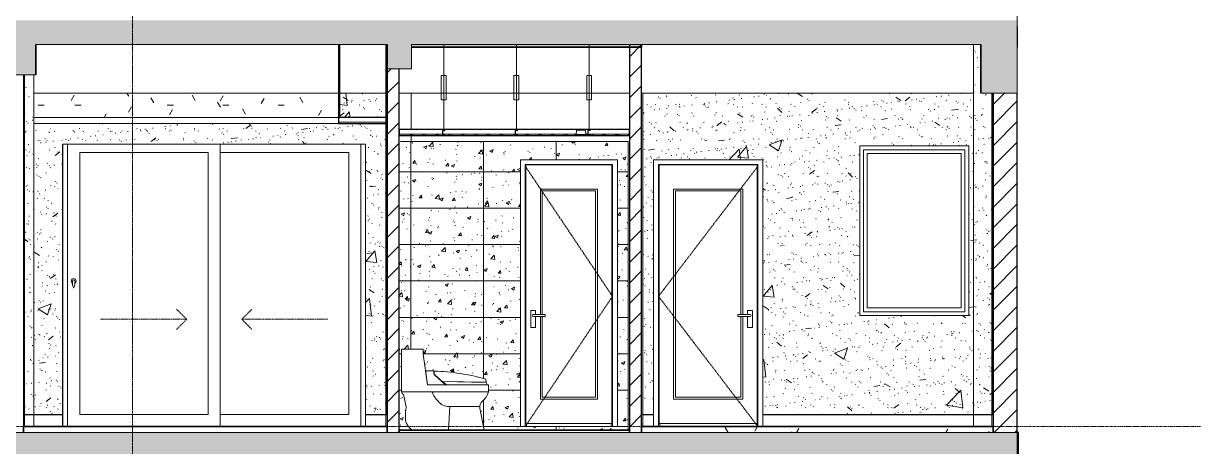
# Model space of a CAD drawing. Header units: millimetres. Extents: x -92143 to -2058, y -8802 to 35300.
# Drawn here: x -25437 to -15782, y 22434 to 25925 of the extents above; entities that cross this region are included whole.
import ezdxf

# ---------------------------------------------------------------- set-up
doc = ezdxf.new("R2010")
doc.units = ezdxf.units.MM
for name, pattern in [('Centre', [31.75, 6.35, -4.7625, 15.875, -4.7625]), ('Dash', [6.35, 3.175, -3.175]), ('Grid Line', [22.225, 12.7, -3.175, 3.175, -3.175])]:
    doc.linetypes.add(name, pattern=pattern)
for name, color, linetype, lineweight in [('0-1', 7, 'Continuous', 5), ('A-CLNG', 13, 'Continuous', 9), ('A-CLNG-1', 250, 'Continuous', 25), ('A-CLNG-2', 7, 'Continuous', 9), ('A-CLNG-PATT-1', 9, 'Continuous', 9), ('A-CLNG-PATT-3', 254, 'Continuous', 18), ('A-DETL-GENF', 92, 'Continuous', 9), ('A-DETL-GENF-1', 7, 'Continuous', 9), ('A-DETL-GENF-HDLN-1', 7, 'Dash', 9), ('A-DETL-THIN', 151, 'Continuous', 9), ('A-DOOR', 31, 'Continuous', 9), ('A-DOOR-1', 7, 'Continuous', 9), ('A-DOOR-FRAM', 31, 'Continuous', 9), ('A-DOOR-GLAZ', 31, 'Continuous', 9), ('A-DOOR-HDLN', 31, 'Dash', 18), ('A-FLOR-1', 10, 'Continuous', 35), ('A-FLOR-2', 7, 'Continuous', 9), ('A-FLOR-HRAL', 11, 'Continuous', 9), ('A-FLOR-HRAL-1', 253, 'Continuous', 18), ('A-FLOR-HRAL-2', 9, 'Continuous', 9), ('A-FLOR-LEVL-2', 51, 'Centre', 9), ('A-FLOR-PATT-1', 7, 'Continuous', 9), ('A-FLOR-PATT-2', 67, 'Continuous', 9), ('A-GLAZ', 151, 'Continuous', 9), ('A-GLAZ-1', 7, 'Continuous', 9), ('A-WALL-1', 7, 'Continuous', 9), ('A-WALL-2', 250, 'Continuous', 25), ('A-WALL-3', 113, 'Continuous', 25), ('A-WALL-PATT-1', 7, 'Continuous', 9), ('A-WALL-PATT-2', 9, 'Continuous', 9), ('A-WALL-PATT-4', 111, 'Continuous', 9), ('E-LITE-EQPM', 33, 'Continuous', 9), ('E-LITE-EQPM-1', 7, 'Continuous', 9), ('I-WALL-1', 250, 'Continuous', 25), ('I-WALL-2', 7, 'Continuous', 9), ('P-SANR-FIXT', 6, 'Continuous', 9), ('P-SANR-FIXT-1', 7, 'Continuous', 9), ('S-BEAM-2', 7, 'Continuous', 9), ('S-BEAM-3', 10, 'Continuous', 35), ('S-COLS-1', 7, 'Continuous', 9), ('S-GRID-1', 1, 'Grid Line', 9)]:
    doc.layers.add(name, color=color, linetype=linetype, lineweight=lineweight)
pattern_1 = [(45, (-51987.05, 14125), (-84.8528, 84.8528), [])]
pattern_2 = [(0, (-51987.05, 14125), (609.6, 152.4), [50.292, -406.908, 50.292, -406.908, -2438.4]), (0, (-51987.05, 14125), (609.6, 152.4), [-914.4, 50.292, -864.108, 50.292, -406.908, -1066.8]), (0, (-51987.05, 14125), (609.6, 152.4), [-2286, 50.292, -254.508, 50.292, -711.708]), (120, (-51758.45, 14201.2), (-436.7823, 451.7291), [50.292, -406.908, 50.292, -2845.308]), (120, (-51758.45, 14201.2), (-436.7823, 451.7291), [-507.492, -406.908, 50.292, -864.108, -1524]), (120, (-51758.45, 14201.2), (-436.7823, 451.7291), [-1828.8, 50.292, -406.908, 50.292, -1016.508]), (120, (-51758.45, 14201.2), (-436.7823, 451.7291), [-2336.292, -254.508, 50.292, -711.708]), (240, (-51682.25, 14506), (-172.8177, -604.1291), [50.292, -406.908, 50.292, -406.908, -2438.4]), (240, (-51682.25, 14506), (-172.8177, -604.1291), [-914.4, 50.292, -864.108, 50.292, -406.908, -1066.8]), (240, (-51682.25, 14506), (-172.8177, -604.1291), [-2286, 50.292, -254.508, 50.292, -711.708])]
pattern_3 = [(45, (-51987.05, 14125), (-79.5495, 79.5495), [])]
pattern_4 = [(37.5, (-51987.05, 14125), (-4.79953, 146.8239), [5.029, -110.795, 5.029, -124.511, -123.825]), (37.5, (-51987.05, 14125), (-4.79953, 146.8239), [-245.364, 5.029, -118.796]), (7.5, (-51987.05, 14125), (134.8574, 215.0472), [5.029, -57.455, 5.029, -99.365, -40.005]), (7.5, (-51987.05, 14125), (134.8574, 215.0472), [-166.878, 5.029, -34.976]), (327.5, (-52080.78, 14125), (237.29776, 0.4316), [5.029, -33.071, 5.029, -132.131, -179.07]), (327.5, (-52080.78, 14125), (237.29776, 0.4316), [-175.26, 5.029, -174.041]), (317.5, (-52080.78, 14125), (229.0671, 66.8792), [5.029, -14.021, 5.029, -84.887, -102.87]), (317.5, (-52080.78, 14125), (229.0671, 66.8792), [-108.966, 5.029, -97.841])]
pattern_5 = [(50, (-51987.05, 14125), (1093.104, -95.634), [114.3, -1257.3]), (355, (-51987, 14125), (-211.457, 1146.34), [91.44, -1005.84]), (100.451, (-51896, 14117), (881.656, 1050.7), [97.14, -1068.54]), (46.184, (-51987, 14429.8), (1626.475, -252.257), [171.45, -1885.95]), (96.636, (-51851.5, 14408.8), (1424.416, 1484.565), [145.71, -1602.81]), (351.184, (-51987, 14429.8), (1424.43, 1484.55), [137.16, -1508.76]), (21, (-51834.65, 14353.6), (909.686, -613.59), [114.3, -1257.3]), (326, (-51834.7, 14353.6), (370.812, 1105.13), [91.44, -1005.84]), (71.451, (-51758.8, 14302.5), (1280.503, 491.528), [97.14, -1068.54]), (37.5, (-51987.05, 14125), (18.5313, 507.3303), [50.292, -943.356, 50.292, -970.788, -1009.65]), (37.5, (-51987.05, 14125), (18.5313, 507.3303), [-2014.728, 50.292, -959.358]), (7.5, (-51987.05, 14125), (400.918, 601.084), [50.292, -531.876, 50.292, -920.496, -384.81]), (7.5, (-51987.05, 14125), (400.918, 601.084), [-1552.956, 50.292, -334.518]), (327.5, (-52326.9, 14125), (813.545, -34.3737), [50.292, -330.708, 50.292, -1138.428, -1577.34]), (327.5, (-52326.9, 14125), (813.545, -34.3737), [-1569.72, 50.292, -1527.048]), (317.5, (-52479.3, 14125), (888.775, 152.56), [50.292, -445.008, 50.292, -739.14, -1120.14]), (317.5, (-52479.3, 14125), (888.775, 152.56), [-1284.732, 50.292, -1069.848])]

# ---------------------------------------------------------------- blocks, each defined once
blk = doc.blocks.new('NCV_TKTC_KET CAU_rvt-1-TKCS_MẶT CẮT E')
at = {"layer": 'A-FLOR-PATT-1'}
h = blk.add_hatch(color=256, dxfattribs=at)
h.paths.add_polyline_path([(-48635.6, 25730), (-48635.6, 25750), (-50536.9, 25750), (-50536.9, 25730), (-48844.9, 25730)])
h.paths.add_polyline_path([(-75336.9, 25730), (-73236.9, 25730), (-73236.9, 25750), (-75336.9, 25750)])
h.paths.add_polyline_path([(-20336.9, 25730), (-20336.9, 25750), (-22235.3, 25750), (-22235.3, 25730), (-20484.2, 25730)])
h.paths.add_polyline_path([(-22435.3, 25730), (-22435.3, 25750), (-22438.4, 25750), (-22438.4, 25730)])
h.paths.add_polyline_path([(-48435.6, 25730), (-48433.3, 25730), (-48433.3, 25750), (-48435.6, 25750)])
h.paths.add_polyline_path([(-28536.9, 25730), (-28536.9, 25750), (-30435.3, 25750), (-30435.3, 25730), (-28807.5, 25730)])
h.paths.add_polyline_path([(-66936.9, 25730), (-65032.3, 25730), (-65032.3, 25750), (-66936.9, 25750)])
h.paths.add_polyline_path([(-30635.3, 25730), (-30635.3, 25750), (-30638.4, 25750), (-30638.4, 25730)])
h.paths.add_polyline_path([(-58736.9, 25730), (-56833.3, 25730), (-56833.3, 25750), (-58736.9, 25750)])
h.paths.add_polyline_path([(-40434.4, 25730), (-40434.4, 25750), (-42336.9, 25750), (-42336.9, 25730), (-40521.7, 25730)])
at = {"layer": 'A-FLOR-1'}
for p, q in [((-22438.4, 25750), (-22438.4, 25730)), ((-22438.4, 25730), (-22435.3, 25730)), ((-22235.3, 25730), (-20336.9, 25730)), ((-20336.9, 25730), (-20336.9, 25750))]:
    blk.add_line(p, q, dxfattribs=at)
at = {"layer": 'A-FLOR-2'}
blk.add_line((-17235.3, 25900), (-17235.3, 25730), dxfattribs=at)
at = {"layer": 'S-BEAM-2'}
for p, q in [((-22836.9, 25350), (-25351.9, 25350)), ((-22446.9, 25350), (-22826.9, 25350)), ((-20436.9, 25350), (-22336.9, 25350)), ((-19136.9, 25350), (-20336.9, 25350)), ((-17596.9, 25350), (-19136.9, 25350))]:
    blk.add_line(p, q, dxfattribs=at)
at = {"layer": 'S-BEAM-3'}
for p, q in [((-25335.3, 25500), (-25335.3, 25750)), ((-22436.9, 25750), (-22436.9, 25550)), ((-17536.9, 25750), (-17536.9, 25350))]:
    blk.add_line(p, q, dxfattribs=at)
blk = doc.blocks.new('DOOR_CW_01 CANH MO-PANEL KINH - DIW_01-900x2200-CỬA GỖ VÂN LAMINATE-V3-TKCS_MẶT CẮT E')
at = {"layer": 'A-DETL-GENF-HDLN-1'}
for p, q in [((-20196.9, 6673.5), (-19376.9, 7747)), ((-19376.9, 5600), (-20196.9, 6673.5))]:
    blk.add_line(p, q, dxfattribs=at)
at = {"layer": 'A-DOOR-1'}
for p, q in [((-20196.9, 7760), (-20196.9, 5600)), ((-20196.9, 7760), (-19376.9, 7760)), ((-20191.9, 7758), (-20191.9, 5626)), ((-19381.9, 7758), (-20191.9, 7758)), ((-19381.9, 5626), (-19381.9, 7758)), ((-19376.9, 5600), (-19376.9, 7760)), ((-20071.9, 7558), (-19501.9, 7558)), ((-20071.9, 5826), (-20071.9, 7558)), ((-19516.9, 7543), (-20056.9, 7543)), ((-20056.9, 7543), (-20056.9, 5841)), ((-19516.9, 6524.5), (-19516.9, 7543)), ((-19501.9, 7558), (-19501.9, 6524.5)), ((-19542.7, 6524.5), (-19516.9, 6524.5)), ((-19542.7, 6507.5), (-19542.7, 6524.5)), ((-19516.9, 6507.5), (-19542.7, 6507.5)), ((-19441.9, 6524.5), (-19516.9, 6524.5)), ((-19516.9, 5841), (-19516.9, 6507.5)), ((-19441.9, 6507.5), (-19516.9, 6507.5)), ((-19501.9, 6507.5), (-19501.9, 5826)), ((-19461.7, 6556), (-19461.7, 6524.5)), ((-19422.2, 6556), (-19461.7, 6556)), ((-19461.7, 6507.5), (-19461.7, 6416)), ((-19422.2, 6416), (-19422.2, 6556)), ((-19461.7, 6416), (-19422.2, 6416)), ((-19501.9, 5826), (-20071.9, 5826)), ((-20056.9, 5841), (-19516.9, 5841)), ((-20236.9, 5695), (-20236.9, 5700)), ((-19336.9, 5700), (-19336.9, 5695)), ((-20191.9, 5626), (-19381.9, 5626)), ((-20186.9, 5600), (-20186.9, 5626)), ((-19386.9, 5600), (-19386.9, 5626))]:
    blk.add_line(p, q, dxfattribs=at)
for start, end in [(0, 90), (270, 360)]:
    blk.add_arc((-19441.9, 6516), 8.5, start, end, dxfattribs=at)
blk = doc.blocks.new('DOOR_CW_01 CANH MO-PANEL KINH - DIG_02-800x2200-CỬA NHÔM KÍNH-400864-TKCS_MẶT CẮT E')
at = {"layer": 'A-DETL-GENF-HDLN-1'}
for p, q in [((-28776.5, 6673.5), (-29496.5, 7747)), ((-29496.5, 5600), (-28776.5, 6673.5))]:
    blk.add_line(p, q, dxfattribs=at)
at = {"layer": 'A-DOOR-1'}
for p, q in [((-29496.5, 7760), (-29496.5, 5600)), ((-29496.5, 7760), (-28776.5, 7760)), ((-28781.5, 7758), (-29491.5, 7758)), ((-29491.5, 7758), (-29491.5, 5626)), ((-28781.5, 5626), (-28781.5, 7758)), ((-28776.5, 5600), (-28776.5, 7760)), ((-29371.5, 6524.5), (-29371.5, 7558)), ((-29371.5, 7558), (-28901.5, 7558)), ((-29356.5, 7543), (-29356.5, 6524.5)), ((-28916.5, 7543), (-29356.5, 7543)), ((-28916.5, 5841), (-28916.5, 7543)), ((-28901.5, 7558), (-28901.5, 5826)), ((-29411.8, 6556), (-29451.3, 6556)), ((-29451.3, 6556), (-29451.3, 6416)), ((-29356.5, 6524.5), (-29431.5, 6524.5)), ((-29356.5, 6507.5), (-29431.5, 6507.5)), ((-29411.8, 6524.5), (-29411.8, 6556)), ((-29411.8, 6416), (-29411.8, 6507.5)), ((-29371.5, 5826), (-29371.5, 6507.5)), ((-29356.5, 6524.5), (-29330.7, 6524.5)), ((-29356.5, 6507.5), (-29356.5, 5841)), ((-29330.7, 6507.5), (-29356.5, 6507.5)), ((-29330.7, 6524.5), (-29330.7, 6507.5)), ((-29451.3, 6416), (-29411.8, 6416)), ((-28901.5, 5826), (-29371.5, 5826)), ((-29356.5, 5841), (-28916.5, 5841)), ((-29491.5, 5626), (-28781.5, 5626)), ((-29486.5, 5626), (-29486.5, 5600)), ((-28786.5, 5626), (-28786.5, 5600))]:
    blk.add_line(p, q, dxfattribs=at)
for start, end in [(90, 180), (180, 270)]:
    blk.add_arc((-29431.5, 6516), 8.5, start, end, dxfattribs=at)
blk = doc.blocks.new('M_Fixed - 900 x 1400-901190-TKCS_MẶT CẮT E')
at = {"layer": 'A-GLAZ-1'}
for p, q in [((-26704.9, 7883), (-25868.9, 7883)), ((-26704.9, 6547), (-26704.9, 7883)), ((-26673.9, 7852), (-25899.9, 7852)), ((-26673.9, 6578), (-26673.9, 7852)), ((-25899.9, 7852), (-25899.9, 6578)), ((-25868.9, 7883), (-25868.9, 6547)), ((-25899.9, 6578), (-26673.9, 6578)), ((-25868.9, 6547), (-26704.9, 6547))]:
    blk.add_line(p, q, dxfattribs=at)
blk = doc.blocks.new('TOILET - TOILET-400871-TKCS_MẶT CẮT E')
at = {"layer": 'P-SANR-FIXT-1'}
for p, q in [((-30517.2, 6238.8), (-30338.3, 6238.8)), ((-30517.2, 5884.5), (-30517.2, 6238.8)), ((-30338.3, 6238.8), (-30338.3, 6196.1)), ((-30338.3, 6196.1), (-30301.7, 5942.7)), ((-30317.1, 6048.9), (-30313.7, 6058.1)), ((-30301.7, 5942.7), (-30317.1, 6048.9)), ((-30311.6, 6059.4), (-30250.9, 6057.8)), ((-30248.1, 6040.7), (-30248.1, 6057.1)), ((-30181.1, 5971.6), (-30244.4, 6027.8)), ((-30243, 6022.1), (-30153.7, 5942.7)), ((-29822.8, 5991.3), (-29819.2, 5965.3)), ((-30153.7, 5942.7), (-30301.7, 5942.7)), ((-30301.7, 5942.7), (-29800.4, 5942.7)), ((-29819.2, 5965.3), (-30181.1, 5971.6)), ((-30179, 5970), (-29819.9, 5963.7)), ((-30147, 5942.7), (-30179, 5970)), ((-29813.5, 5942.7), (-30147, 5942.7)), ((-29813.5, 5950.7), (-29813.5, 5942.7)), ((-29800.4, 5942.7), (-29800.4, 5884.5)), ((-30514.1, 5884.5), (-30517.2, 5884.5)), ((-29800.4, 5884.5), (-30517.2, 5884.5)), ((-30477.9, 5760.8), (-30499.7, 5863.3)), ((-30130, 5570), (-30119.8, 5764.9)), ((-30125, 5764.9), (-29871.4, 5764.9)), ((-29869.9, 5751.5), (-29836, 5570))]:
    blk.add_line(p, q, dxfattribs=at)
for centre, radius, start, end in [((-30311.7, 6057.2), 2.2, 88.51614, 155.48386), ((-29006, 6068.4), 1244.9, 180.48583, 181.44358), ((-30226.7, 6039.8), 24, 186.65493, 227.34507), ((-30310.2, 4249.5), 1808.7, 74.36622, 88.03046), ((-30223.8, 6040.7), 24.3, 180, 212), ((-29845.4, 5943), 32.8, 13.44859, 39.07027), ((-30495.4, 5881.7), 18.9, 171.55862, 257), ((-30070.1, 5954.4), 206.2, 199.83167, 225.13615), ((-30125, 5881.3), 116.3, 218.87858, 270), ((-29814.7, 5764.2), 56.7, 129.05865, 192.94135), ((-29944.9, 5924.8), 150, 309.05865, 344.41613), ((-29921.6, 5674.2), 563, 171.15965, 180.57228), ((-30367.9, 5669.8), 116.7, 180.57228, 239.3773)]:
    blk.add_arc(centre, radius, start, end, dxfattribs=at)
blk = doc.blocks.new('LIC_10-ĐÈN LED DOWNLIGHT ÂM TRẦN_ P_6W_ ÁNH SÁNG 4000K - LIC_10-ĐÈN LED DOWNLIGHT ÂM TRẦN_ P_6W_ ÁNH SÁNG 4000K-V4-TKCS_MẶT CẮT E')
at = {"layer": 'E-LITE-EQPM-1'}
for p, q in [((-20874.4, 8045), (-20877, 8009)), ((-20804.4, 8045), (-20869.4, 8045)), ((-20796.9, 8009), (-20799.4, 8045)), ((-20896.9, 8000), (-20896.9, 7998)), ((-20896.9, 7998), (-20891, 7998)), ((-20776.9, 7998), (-20896.9, 7998)), ((-20893.4, 8000), (-20895.8, 8000)), ((-20876.1, 8000), (-20893.3, 8000)), ((-20782.9, 8000), (-20891, 8000)), ((-20887.9, 8009), (-20887.9, 8000)), ((-20882, 8000), (-20885.5, 8000)), ((-20791, 8009), (-20882.9, 8009)), ((-20881.9, 8002), (-20881.9, 8000)), ((-20878.6, 8000), (-20881.1, 8000)), ((-20800.3, 8000), (-20873.6, 8000)), ((-20853.3, 8000), (-20860.6, 8000)), ((-20813.3, 8000), (-20820.5, 8000)), ((-20780.5, 8000), (-20797.7, 8000)), ((-20792.7, 8000), (-20795.3, 8000)), ((-20791.9, 8000), (-20791.9, 8002)), ((-20788.4, 8000), (-20791.6, 8000)), ((-20785.9, 8000), (-20785.9, 8009)), ((-20782.9, 7998), (-20776.9, 7998)), ((-20778.1, 8000), (-20780.5, 8000)), ((-20776.9, 7998), (-20776.9, 8000))]:
    blk.add_line(p, q, dxfattribs=at)
blk = doc.blocks.new('Railing - Railing-942725-TKCS_MẶT CẮT E')
at = {"layer": 'A-FLOR-HRAL-1'}
for p, q in [((-25426.9, 22695), (-25436.9, 22695)), ((-25436.9, 22695), (-25436.9, 22600)), ((-25426.9, 22600), (-25426.9, 22695)), ((-25436.9, 22600), (-25426.9, 22600))]:
    blk.add_line(p, q, dxfattribs=at)
at = {"layer": 'A-FLOR-HRAL-2'}
for p, q in [((-25426.9, 22695), (-25351.9, 22695)), ((-25351.9, 22695), (-25113.5, 22695)), ((-25351.9, 22695), (-25351.9, 22600)), ((-25113.5, 22695), (-25113.5, 22600))]:
    blk.add_line(p, q, dxfattribs=at)
blk = doc.blocks.new('Railing - Railing-915901-TKCS_MẶT CẮT E')
at = {"layer": 'A-FLOR-HRAL-1'}
for p, q in [((-22436.9, 5695), (-22446.9, 5695)), ((-22446.9, 5695), (-22446.9, 5600)), ((-22436.9, 5600), (-22436.9, 5695)), ((-22446.9, 5600), (-22436.9, 5600))]:
    blk.add_line(p, q, dxfattribs=at)
blk = doc.blocks.new('Railing - Railing-915903-TKCS_MẶT CẮT E')
at = {"layer": 'A-FLOR-HRAL-2'}
for p, q in [((-22613.5, 5600), (-22613.5, 5695)), ((-22613.5, 5695), (-22446.9, 5695))]:
    blk.add_line(p, q, dxfattribs=at)
blk = doc.blocks.new('Railing - Railing-915905-TKCS_MẶT CẮT E')
at = {"layer": 'A-FLOR-HRAL-1'}
for p, q in [((-20326.9, 5695), (-20336.9, 5695)), ((-20336.9, 5695), (-20336.9, 5600)), ((-20326.9, 5600), (-20326.9, 5695)), ((-20336.9, 5600), (-20326.9, 5600))]:
    blk.add_line(p, q, dxfattribs=at)
at = {"layer": 'A-FLOR-HRAL-2'}
for p, q in [((-20326.9, 5695), (-20236.9, 5695)), ((-20236.9, 5695), (-20236.9, 5600))]:
    blk.add_line(p, q, dxfattribs=at)
blk = doc.blocks.new('Railing - Railing-942724-TKCS_MẶT CẮT E')
at = {"layer": 'A-FLOR-HRAL-1'}
for p, q in [((-17436.9, 22695), (-17446.9, 22695)), ((-17446.9, 22695), (-17446.9, 22600)), ((-17436.9, 22600), (-17436.9, 22695)), ((-17446.9, 22600), (-17436.9, 22600))]:
    blk.add_line(p, q, dxfattribs=at)
at = {"layer": 'A-FLOR-HRAL-2'}
for p, q in [((-19336.9, 22695), (-17596.9, 22695)), ((-19336.9, 22600), (-19336.9, 22695)), ((-17596.9, 22695), (-17446.9, 22695)), ((-17596.9, 22695), (-17596.9, 22600))]:
    blk.add_line(p, q, dxfattribs=at)
blk = doc.blocks.new('CL_01-VÁCH DỰNG THẠCH CAO CĂN HỘ LOẠI 1-5D12 - CL_01-VÁCH DỰNG THẠCH CAO CĂN HỘ LOẠI 1A-5-V65-TKCS_MẶT CẮT E')
at = {"layer": 'A-CLNG-PATT-3'}
h = blk.add_hatch(dxfattribs=at)
h.set_pattern_fill('FP_2', color=256, style=0, pattern_type=2)
h.set_pattern_definition(pattern_2)
h.paths.add_polyline_path([(-22836.9, 25150), (-22836.9, 25350), (-25351.9, 25350), (-25351.9, 25150), (-22950.4, 25150)])
at = {"layer": 'A-CLNG-1'}
for p, q in [((-22836.9, 25750), (-22836.9, 25150)), ((-22826.9, 25150), (-22826.9, 25750)), ((-22836.9, 25150), (-22826.9, 25150))]:
    blk.add_line(p, q, dxfattribs=at)
at = {"layer": 'A-CLNG-2'}
blk.add_line((-22836.9, 25150), (-25351.9, 25150), dxfattribs=at)
blk = doc.blocks.new('NCV_TKTC_TANG 6 - 8_rvt-1-TKCS_MẶT CẮT E')
at = {"layer": 'A-CLNG-PATT-1'}
h = blk.add_hatch(dxfattribs=at)
h.set_pattern_fill('FP_4', color=256, style=0, pattern_type=2)
h.set_pattern_definition([(45, (-51987.05, 14125), (-53.03301, 53.03301), []), (135, (-51987.05, 14125), (-53.03301, -53.03301), [])])
h.paths.add_polyline_path([(-20484.2, 25000), (-20436.9, 25000), (-20436.9, 25010), (-20759.4, 25009), (-20759.4, 25005), (-20779.4, 25005), (-20779.4, 25010), (-20790.5, 25009), (-20790.5, 25000), (-20759.4, 25000)])
h.paths.add_polyline_path([(-22014.4, 25000), (-20883.4, 25000), (-20882.9, 25009), (-21359.4, 25007.5), (-21359.4, 25005), (-21379.4, 25005), (-21379.4, 25010), (-21959.4, 25010), (-21959.4, 25005), (-21979.4, 25005), (-21979.4, 25010), (-22336.9, 25010), (-22336.9, 25000)])
h.paths.add_polyline_path([(-21961.9, 25007.5), (-21961.9, 25010), (-21976.9, 25010), (-21976.9, 25007.5)])
h.paths.add_polyline_path([(-21361.9, 25007.5), (-21361.9, 25010), (-21376.9, 25010), (-21376.9, 25007.5)])
h.paths.add_polyline_path([(-20761.9, 25007.5), (-20761.9, 25010), (-20776.9, 25009), (-20776.9, 25007.5)])
at = {"layer": 'A-FLOR-PATT-2'}
h = blk.add_hatch(dxfattribs=at)
h.set_pattern_fill('FP_2', color=256, style=0, pattern_type=2)
h.set_pattern_definition(pattern_2)
h.paths.add_polyline_path([(-19251.2, 22550), (-17436.9, 22550), (-17436.9, 22600), (-20336.9, 22600), (-20336.9, 22550), (-19867.7, 22550)])
at = {"layer": 'A-WALL-PATT-1'}
h = blk.add_hatch(dxfattribs=at)
h.set_pattern_fill('FP_5', color=256, style=0, pattern_type=2)
h.set_pattern_definition(pattern_3)
h.paths.add_polyline_path([(-22446.9, 22700), (-22436.9, 22700), (-22436.9, 25750), (-22446.9, 25750), (-22446.9, 23022.2)])
h = blk.add_hatch(dxfattribs=at)
h.set_pattern_fill('FP_5', color=256, style=0, pattern_type=2)
h.set_pattern_definition(pattern_3)
h.paths.add_polyline_path([(-25436.9, 22700), (-25426.9, 22700), (-25426.9, 25500), (-25436.9, 25500), (-25436.9, 23022.2)])
h = blk.add_hatch(dxfattribs=at)
h.set_pattern_fill('FP_5', color=256, style=0, pattern_type=2)
h.set_pattern_definition(pattern_3)
h.paths.add_polyline_path([(-17446.9, 22700), (-17436.9, 22700), (-17436.9, 25350), (-17446.9, 25350), (-17446.9, 23022.2)])
at = {"layer": 'A-WALL-PATT-2'}
h = blk.add_hatch(dxfattribs=at)
h.set_pattern_fill('FP_1', color=256, style=0, pattern_type=2)
h.set_pattern_definition(pattern_1)
h.paths.add_polyline_path([(-20436.9, 22550), (-20336.9, 22550), (-20336.9, 25750), (-20436.9, 25750), (-20436.9, 23022.2)])
h = blk.add_hatch(dxfattribs=at)
h.set_pattern_fill('FP_7', color=256, style=0, pattern_type=2)
h.set_pattern_definition(pattern_5)
h.paths.add_polyline_path([(-17596.9, 22700), (-17446.9, 22700), (-17446.9, 25350), (-17536.9, 25350), (-17536.9, 25750), (-17596.9, 25750), (-17596.9, 23022.2)])
h = blk.add_hatch(dxfattribs=at)
h.set_pattern_fill('FP_6', color=256, style=0, pattern_type=2)
h.set_pattern_definition(pattern_4)
h.paths.add_polyline_path([(-17596.9, 22700), (-17446.9, 22700), (-17446.9, 25350), (-17536.9, 25350), (-17536.9, 25750), (-17596.9, 25750), (-17596.9, 23022.2)])
h = blk.add_hatch(dxfattribs=at)
h.set_pattern_fill('FP_7', color=256, style=0, pattern_type=2)
h.set_pattern_definition(pattern_5)
h.paths.add_polyline_path([(-25361.9, 22700), (-25361.9, 25500), (-25426.9, 25500), (-25426.9, 22700), (-25416.5, 22700)])
h = blk.add_hatch(dxfattribs=at)
h.set_pattern_fill('FP_6', color=256, style=0, pattern_type=2)
h.set_pattern_definition(pattern_4)
h.paths.add_polyline_path([(-25361.9, 22700), (-25361.9, 25500), (-25426.9, 25500), (-25426.9, 22700), (-25416.5, 22700)])
h = blk.add_hatch(dxfattribs=at)
h.set_pattern_fill('FP_6', color=256, style=0, pattern_type=2)
h.set_pattern_definition(pattern_4)
h.paths.add_polyline_path([(-25351.9, 22700), (-25351.9, 25500), (-25361.9, 25500), (-25361.9, 22700)])
h = blk.add_hatch(dxfattribs=at)
h.set_pattern_fill('FP_1', color=256, style=0, pattern_type=2)
h.set_pattern_definition(pattern_1)
h.paths.add_polyline_path([(-22436.9, 22550), (-22336.9, 22550), (-22336.9, 25550), (-22435.3, 25550), (-22436.9, 23022.2)])
h = blk.add_hatch(dxfattribs=at)
h.set_pattern_fill('FP_7', color=256, style=0, pattern_type=2)
h.set_pattern_definition(pattern_5)
h.paths.add_polyline_path([(-25113.5, 22700), (-25113.5, 24930), (-22613.5, 24930), (-22613.5, 22700), (-22446.9, 22700), (-22446.9, 25100), (-25351.9, 25100), (-25351.9, 22700)])
h.paths.add_polyline_path([(-22446.9, 25150), (-22446.9, 25350), (-22826.9, 25350), (-22826.9, 25150), (-22570.4, 25150)])
h = blk.add_hatch(dxfattribs=at)
h.set_pattern_fill('FP_6', color=256, style=0, pattern_type=2)
h.set_pattern_definition(pattern_4)
h.paths.add_polyline_path([(-25113.5, 22700), (-25113.5, 24930), (-22613.5, 24930), (-22613.5, 22700), (-22446.9, 22700), (-22446.9, 25100), (-25351.9, 25100), (-25351.9, 22700)])
h.paths.add_polyline_path([(-22446.9, 25150), (-22446.9, 25350), (-22826.9, 25350), (-22826.9, 25150), (-22570.4, 25150)])
h = blk.add_hatch(dxfattribs=at)
h.set_pattern_fill('FP_7', color=256, style=0, pattern_type=2)
h.set_pattern_definition(pattern_5)
h.paths.add_polyline_path([(-19251.2, 22700), (-17596.9, 22700), (-17596.9, 25350), (-20326.9, 25350), (-20326.9, 22700), (-20236.9, 22700), (-20236.9, 24800), (-19336.9, 24800), (-19336.9, 22700)])
h.paths.add_polyline_path([(-18018.1, 23515), (-18536.9, 23515), (-18536.9, 24915), (-17636.9, 24915), (-17636.9, 23515)])
h = blk.add_hatch(dxfattribs=at)
h.set_pattern_fill('FP_6', color=256, style=0, pattern_type=2)
h.set_pattern_definition(pattern_4)
h.paths.add_polyline_path([(-19251.2, 22700), (-17596.9, 22700), (-17596.9, 25350), (-20326.9, 25350), (-20326.9, 22700), (-20236.9, 22700), (-20236.9, 24800), (-19336.9, 24800), (-19336.9, 22700)])
h.paths.add_polyline_path([(-18018.1, 23515), (-18536.9, 23515), (-18536.9, 24915), (-17636.9, 24915), (-17636.9, 23515)])
h = blk.add_hatch(dxfattribs=at)
h.set_pattern_fill('FP_10', color=256, style=0, pattern_type=2)
h.set_pattern_definition([(50, (-51987.05, 14125), (273.276, -23.909), [28.575, -314.325]), (355, (-51987.05, 14125), (-52.8646, 286.585), [22.86, -251.46]), (100.451, (-51964.28, 14123), (220.4138, 262.6745), [24.285, -267.135]), (46.184, (-51987.05, 14201.2), (406.6187, -63.0646), [42.863, -471.488]), (96.636, (-51953.17, 14195.94), (356.104, 371.1414), [36.428, -400.703]), (351.184, (-51987.05, 14201.2), (356.1075, 371.138), [34.29, -377.19]), (21, (-51948.95, 14182.15), (227.4212, -153.3982), [28.575, -314.325]), (326, (-51948.95, 14182.15), (92.7027, 276.2822), [22.86, -251.46]), (71.451, (-51930, 14169.37), (320.1254, 122.8816), [24.285, -267.135]), (37.5, (-51987.05, 14125), (4.63248, 126.8326), [5.029, -243.383, 5.029, -250.241, -252.413]), (37.5, (-51987.05, 14125), (4.63248, 126.8326), [-503.682, 5.029, -247.383]), (7.5, (-51987.05, 14125), (100.22916, 150.2711), [5.029, -140.513, 5.029, -237.668, -96.203]), (7.5, (-51987.05, 14125), (100.22916, 150.2711), [-388.239, 5.029, -91.173]), (327.5, (-52072.01, 14125), (203.38684, -8.5935), [5.029, -90.221, 5.029, -292.151, -394.335]), (327.5, (-52072.01, 14125), (203.38684, -8.5935), [-392.43, 5.029, -389.306]), (317.5, (-52110.11, 14125), (222.1944, 38.1398), [5.029, -118.796, 5.029, -192.329, -280.035]), (317.5, (-52110.11, 14125), (222.1944, 38.1398), [-321.183, 5.029, -275.006])])
h.paths.add_polyline_path([(-22336.9, 22570), (-22226.9, 22570), (-22238.8, 22577.1), (-22257.8, 22595.4), (-22272.2, 22617.6), (-22281.3, 22642.4), (-22284.5, 22668.6), (-22282.8, 22717.8), (-22277.9, 22760.8), (-22299.7, 22863.3), (-22307.9, 22867.6), (-22313.2, 22875.2), (-22314.1, 22884.5), (-22317.2, 22884.5), (-22317.2, 23238.8), (-22138.3, 23238.8), (-22138.3, 23196.1), (-22117.1, 23048.9), (-22111.6, 23059.4), (-22050.9, 23057.8), (-22049.2, 23031.5), (-22043, 23022.1), (-21953.7, 22942.7), (-21947, 22942.7), (-21979, 22970), (-21619.2, 22962.5), (-21613.5, 22950.7), (-21613.5, 22942.7), (-21600.4, 22942.7), (-21600.4, 22884.5), (-21613.5, 22853), (-21633.3, 22825.4), (-21659.2, 22799.3), (-21665.9, 22788.5), (-21670, 22776.6), (-21671.4, 22764.1), (-21669.9, 22751.5), (-21636, 22570), (-20446.9, 22570), (-20446.9, 24950), (-22336.9, 24950), (-22336.9, 23022.2)])
h.paths.add_polyline_path([(-21336.5, 22600), (-21336.5, 24800), (-20536.5, 24800), (-20536.5, 22600), (-21100.8, 22600)])
h.paths.add_polyline_path([(-21619.2, 22965.3), (-21981.1, 22971.6), (-22045.2, 23030.4), (-22048.1, 23046.9), (-22046.7, 23057), (-21904.7, 23046.5), (-21752.9, 23022.2), (-21622.8, 22991.3), (-21619.9, 22970.8)])
h = blk.add_hatch(dxfattribs=at)
h.set_pattern_fill('FP_47', color=256, style=0, pattern_type=2)
h.set_pattern_definition([(0, (-20441.94, 22600), (0, 300), []), (90, (-20441.94, 22600), (-600, 4e-14), [])])
h.paths.add_polyline_path([(-22336.9, 22570), (-22226.9, 22570), (-22238.8, 22577.1), (-22257.8, 22595.4), (-22272.2, 22617.6), (-22281.3, 22642.4), (-22284.5, 22668.6), (-22282.8, 22717.8), (-22277.9, 22760.8), (-22299.7, 22863.3), (-22307.9, 22867.6), (-22313.2, 22875.2), (-22314.1, 22884.5), (-22317.2, 22884.5), (-22317.2, 23238.8), (-22138.3, 23238.8), (-22138.3, 23196.1), (-22117.1, 23048.9), (-22111.6, 23059.4), (-22050.9, 23057.8), (-22049.2, 23031.5), (-22043, 23022.1), (-21953.7, 22942.7), (-21947, 22942.7), (-21979, 22970), (-21619.2, 22962.5), (-21613.5, 22950.7), (-21613.5, 22942.7), (-21600.4, 22942.7), (-21600.4, 22884.5), (-21613.5, 22853), (-21633.3, 22825.4), (-21659.2, 22799.3), (-21665.9, 22788.5), (-21670, 22776.6), (-21671.4, 22764.1), (-21669.9, 22751.5), (-21636, 22570), (-20446.9, 22570), (-20446.9, 24950), (-22336.9, 24950), (-22336.9, 23022.2)])
h.paths.add_polyline_path([(-21336.5, 22600), (-21336.5, 24800), (-20536.5, 24800), (-20536.5, 22600), (-21100.8, 22600)])
h.paths.add_polyline_path([(-21619.2, 22965.3), (-21981.1, 22971.6), (-22045.2, 23030.4), (-22048.1, 23046.9), (-22046.7, 23057), (-21904.7, 23046.5), (-21752.9, 23022.2), (-21622.8, 22991.3), (-21619.9, 22970.8)])
at = {"layer": 'A-CLNG-1'}
for p, q in [((-22436.9, 25150), (-22836.9, 25150)), ((-22836.9, 25150), (-22836.9, 25100)), ((-22436.9, 25100), (-22436.9, 25150)), ((-22836.9, 25100), (-22436.9, 25100)), ((-20436.9, 25050), (-22336.9, 25050)), ((-22336.9, 25050), (-22336.9, 25000)), ((-20436.9, 25000), (-20436.9, 25050)), ((-22336.9, 25000), (-20891, 25000)), ((-20782.9, 25000), (-20436.9, 25000))]:
    blk.add_line(p, q, dxfattribs=at)
at = {"layer": 'A-CLNG-2'}
for p, q in [((-25351.9, 25150), (-22836.9, 25150)), ((-22436.9, 25110), (-22836.9, 25110)), ((-22836.9, 25100), (-25351.9, 25100)), ((-21979.1, 25010), (-22336.9, 25010)), ((-21960.1, 25010), (-21976.9, 25010)), ((-21379.1, 25010), (-21959.4, 25010)), ((-21360.1, 25010), (-21376.9, 25010)), ((-20871.5, 25010), (-21359.4, 25010)), ((-20779.1, 25010), (-20802.3, 25010)), ((-20760.1, 25010), (-20776.9, 25010)), ((-20436.9, 25010), (-20759.4, 25010))]:
    blk.add_line(p, q, dxfattribs=at)
at = {"layer": 'A-FLOR-1'}
for p, q in [((-22436.9, 22600), (-25436.9, 22600)), ((-25436.9, 22600), (-25436.9, 22550)), ((-22436.9, 22550), (-22436.9, 22600)), ((-17436.9, 22600), (-20336.9, 22600)), ((-20336.9, 22600), (-20336.9, 22550)), ((-17436.9, 22550), (-17436.9, 22600)), ((-20436.9, 22570), (-22336.9, 22570)), ((-22336.9, 22570), (-22336.9, 22550)), ((-20436.9, 22550), (-20436.9, 22570))]:
    blk.add_line(p, q, dxfattribs=at)
at = {"layer": 'A-WALL-1'}
for p, q in [((-20236.9, 22695), (-20236.9, 22700)), ((-19336.9, 22700), (-19336.9, 22695)), ((-17511.9, 22695), (-17511.9, 22700))]:
    blk.add_line(p, q, dxfattribs=at)
at = {"layer": 'A-WALL-2'}
for p, q in [((-22436.9, 25750), (-22436.9, 22550)), ((-20436.9, 25750), (-20436.9, 22550)), ((-20336.9, 22550), (-20336.9, 25750)), ((-22336.9, 22550), (-22336.9, 25550))]:
    blk.add_line(p, q, dxfattribs=at)
at = {"layer": 'I-WALL-1'}
for p, q in [((-22446.9, 25750), (-22446.9, 22700)), ((-22436.9, 22700), (-22436.9, 25750)), ((-25436.9, 25500), (-25436.9, 22700)), ((-25426.9, 22700), (-25426.9, 25500)), ((-17446.9, 25350), (-17446.9, 22700)), ((-17436.9, 22700), (-17436.9, 25350)), ((-25436.9, 22700), (-25426.9, 22700)), ((-22446.9, 22700), (-22436.9, 22700)), ((-17446.9, 22700), (-17436.9, 22700))]:
    blk.add_line(p, q, dxfattribs=at)
at = {"layer": 'I-WALL-2'}
for p, q in [((-17596.9, 25750), (-17596.9, 22700)), ((-25351.9, 25500), (-25351.9, 22700)), ((-20326.9, 25350), (-20326.9, 22700)), ((-25113.5, 22700), (-25113.5, 24930)), ((-25113.5, 24930), (-22613.5, 24930)), ((-22613.5, 24930), (-22613.5, 22700)), ((-20446.9, 24950), (-22326.9, 24950)), ((-20446.9, 22570), (-20446.9, 24950)), ((-18536.9, 23515), (-18536.9, 24915)), ((-18536.9, 24915), (-17636.9, 24915)), ((-17636.9, 24915), (-17636.9, 23515)), ((-21336.5, 22600), (-21336.5, 24800)), ((-21336.5, 24800), (-20536.5, 24800)), ((-20536.5, 24800), (-20536.5, 22600)), ((-20236.9, 22700), (-20236.9, 24800)), ((-20236.9, 24800), (-19336.9, 24800)), ((-19336.9, 24800), (-19336.9, 22700)), ((-17636.9, 23515), (-18536.9, 23515)), ((-25426.9, 22700), (-25361.9, 22700)), ((-25351.9, 22700), (-25361.9, 22700)), ((-25351.9, 22700), (-25113.5, 22700)), ((-22613.5, 22700), (-22446.9, 22700)), ((-20326.9, 22700), (-20236.9, 22700)), ((-19336.9, 22700), (-17596.9, 22700)), ((-17596.9, 22700), (-17446.9, 22700)), ((-20536.5, 22600), (-21336.5, 22600))]:
    blk.add_line(p, q, dxfattribs=at)
at = {"layer": 'S-COLS-1'}
for p, q in [((-22236.9, 25350), (-22236.9, 25050)), ((-22236.9, 25000), (-22236.9, 24950))]:
    blk.add_line(p, q, dxfattribs=at)
at = {"layer": 'A-CLNG'}
blk.add_blockref('CL_01-VÁCH DỰNG THẠCH CAO CĂN HỘ LOẠI 1-5D12 - CL_01-VÁCH DỰNG THẠCH CAO CĂN HỘ LOẠI 1A-5-V65-TKCS_MẶT CẮT E', (0, 0), dxfattribs=at)
at = {"layer": 'A-DOOR'}
for name, p in [('DOOR_CW_01 CANH MO-PANEL KINH - DIG_02-800x2200-CỬA NHÔM KÍNH-400864-TKCS_MẶT CẮT E', (8200, 17000)), ('DOOR_CW_01 CANH MO-PANEL KINH - DIW_01-900x2200-CỬA GỖ VÂN LAMINATE-V3-TKCS_MẶT CẮT E', (0, 17000))]:
    blk.add_blockref(name, p, dxfattribs=at)
at = {"layer": 'A-FLOR-HRAL'}
for name, p in [('Railing - Railing-942725-TKCS_MẶT CẮT E', (0, 0)), ('Railing - Railing-915903-TKCS_MẶT CẮT E', (0, 17000)), ('Railing - Railing-915901-TKCS_MẶT CẮT E', (0, 17000)), ('Railing - Railing-915905-TKCS_MẶT CẮT E', (0, 17000)), ('Railing - Railing-942724-TKCS_MẶT CẮT E', (0, 0))]:
    blk.add_blockref(name, p, dxfattribs=at)
at = {"layer": 'A-GLAZ'}
blk.add_blockref('M_Fixed - 900 x 1400-901190-TKCS_MẶT CẮT E', (8200, 17000), dxfattribs=at)
at = {"layer": 'E-LITE-EQPM'}
blk.add_blockref('LIC_10-ĐÈN LED DOWNLIGHT ÂM TRẦN_ P_6W_ ÁNH SÁNG 4000K - LIC_10-ĐÈN LED DOWNLIGHT ÂM TRẦN_ P_6W_ ÁNH SÁNG 4000K-V4-TKCS_MẶT CẮT E', (0, 17000), dxfattribs=at)
at = {"layer": 'P-SANR-FIXT'}
blk.add_blockref('TOILET - TOILET-400871-TKCS_MẶT CẮT E', (8200, 17000), dxfattribs=at)
blk = doc.blocks.new('DEG_02-DEG_03 - DEG_02-2500x2400mm-CỬA ĐI 02 CÁNH TRƯỢT-V79-TKCS_MẶT CẮT E')
at = {"layer": 'A-DOOR'}
for p, q in [((-38760.3, 5600), (-38760.3, 7930)), ((-39920.3, 5700), (-39920.3, 7860)), ((-39920.3, 7860), (-38860.3, 7860)), ((-38860.3, 7860), (-38860.3, 5700)), ((-38860.3, 5700), (-39920.3, 5700))]:
    blk.add_line(p, q, dxfattribs=at)
at = {"layer": 'A-DOOR', "flags": 128}
blk.add_lwpolyline([(-39968.8, 6808.7), (-39968.8, 6808.7), (-39968.8, 6808.7), (-39968.8, 6808.7), (-39968.8, 6808.7), (-39968.9, 6808.7), (-39968.9, 6808.7), (-39968.9, 6808.7), (-39968.9, 6808.7), (-39968.9, 6808.7), (-39969, 6808.7), (-39969, 6808.7), (-39969, 6808.7), (-39969, 6808.7), (-39969.1, 6808.7), (-39969.1, 6808.7), (-39969.1, 6808.7), (-39969.2, 6808.7), (-39969.2, 6808.7), (-39969.3, 6808.7), (-39969.3, 6808.7), (-39969.4, 6808.7), (-39969.4, 6808.7), (-39969.5, 6808.7), (-39969.5, 6808.7), (-39969.6, 6808.7), (-39969.6, 6808.7), (-39969.7, 6808.7), (-39969.7, 6808.7), (-39969.8, 6808.7), (-39969.8, 6808.7), (-39969.9, 6808.7), (-39969.9, 6808.7), (-39970, 6808.7), (-39970.1, 6808.7), (-39970.1, 6808.7), (-39970.2, 6808.7), (-39970.2, 6808.7), (-39970.3, 6808.7), (-39970.4, 6808.7), (-39970.4, 6808.7), (-39970.5, 6808.7), (-39970.5, 6808.7), (-39970.6, 6808.7), (-39970.7, 6808.7), (-39970.7, 6808.7), (-39970.8, 6808.7), (-39970.8, 6808.7), (-39970.9, 6808.7), (-39970.9, 6808.7), (-39971, 6808.7), (-39971, 6808.7), (-39971.1, 6808.7), (-39971.1, 6808.7), (-39971.2, 6808.7), (-39971.2, 6808.7), (-39971.3, 6808.7), (-39971.3, 6808.7), (-39971.4, 6808.7), (-39971.4, 6808.7), (-39971.5, 6808.7), (-39971.5, 6808.7), (-39971.5, 6808.7), (-39971.6, 6808.7), (-39971.6, 6808.7), (-39971.6, 6808.7), (-39971.7, 6808.7), (-39971.7, 6808.7), (-39971.7, 6808.7), (-39971.7, 6808.7), (-39971.7, 6808.7), (-39971.8, 6808.7), (-39971.8, 6808.7), (-39971.8, 6808.7), (-39971.8, 6808.7), (-39971.8, 6808.7), (-39971.8, 6808.7)], dxfattribs=at)
at = {"layer": 'A-DOOR'}
for centre, radius, start, end in [((-39970.3, 6800), 20, 0, 180), ((-39970.3, 6800), 20, 180, 240), ((-39971.8, 6799.2), 9.45, 90, 180), ((-39816.5, 6799.2), 164.8, 180, 199.13397), ((-39968.8, 6799.2), 9.45, 0, 90), ((-40124.1, 6799.2), 164.8, 340.86603, 0), ((-39970.3, 6800), 20, 300, 0), ((-39969.9, 6746), 2.34, 199.13397, 261.03098), ((-39970.7, 6746), 2.34, 278.96902, 340.86603)]:
    blk.add_arc(centre, radius, start, end, dxfattribs=at)
at = {"layer": 'A-DOOR-FRAM'}
for p, q in [((-40060.3, 7930), (-40060.3, 5600)), ((-40020.3, 5600), (-40020.3, 7930)), ((-37600.3, 5600), (-37600.3, 7930)), ((-37560.3, 5695), (-37560.3, 5700))]:
    blk.add_line(p, q, dxfattribs=at)
at = {"layer": 'A-DOOR-GLAZ'}
for p, q in [((-37700.3, 7860), (-38760.3, 7860)), ((-37700.3, 5700), (-37700.3, 7860)), ((-38760.3, 5700), (-37700.3, 5700))]:
    blk.add_line(p, q, dxfattribs=at)
at = {"layer": 'A-DOOR-HDLN'}
for p, q in [((-39037.6, 6484.2), (-39122.4, 6569.1)), ((-38583.1, 6484.2), (-38498.2, 6569.1)), ((-39747.6, 6484.2), (-39037.6, 6484.2)), ((-39037.6, 6484.2), (-39122.4, 6399.4)), ((-38583.1, 6484.2), (-38498.2, 6399.4)), ((-37873.1, 6484.2), (-38583.1, 6484.2))]:
    blk.add_line(p, q, dxfattribs=at)
blk = doc.blocks.new('Repeating Detail - THANH TREO TRẦN 700-V208-TKCS_MẶT CẮT E')
at = {"layer": 'A-DETL-GENF'}
for points in [[(-66377.4, 28405), (-66357.4, 28405), (-66357.4, 28411), (-66359.9, 28407.5), (-66374.9, 28407.5), (-66374.9, 28442.5), (-66359.9, 28442.5), (-66357.4, 28439), (-66357.4, 28445), (-66377.4, 28445)], [(-65777.4, 28405), (-65757.4, 28405), (-65757.4, 28411), (-65759.9, 28407.5), (-65774.9, 28407.5), (-65774.9, 28442.5), (-65759.9, 28442.5), (-65757.4, 28439), (-65757.4, 28445), (-65777.4, 28445)], [(-65177.4, 28405), (-65157.4, 28405), (-65157.4, 28411), (-65159.9, 28407.5), (-65174.9, 28407.5), (-65174.9, 28442.5), (-65159.9, 28442.5), (-65157.4, 28439), (-65157.4, 28445), (-65177.4, 28445)]]:
    blk.add_hatch(color=256, dxfattribs=at).paths.add_polyline_path(points)
for p, q in [((-66367.4, 28445), (-66367.4, 29145)), ((-65767.4, 28445), (-65767.4, 29145)), ((-65167.4, 28445), (-65167.4, 29145)), ((-66387.4, 28895), (-66347.4, 28895)), ((-66387.4, 28695), (-66387.4, 28895)), ((-66347.4, 28895), (-66347.4, 28695)), ((-65787.4, 28895), (-65747.4, 28895)), ((-65787.4, 28695), (-65787.4, 28895)), ((-65747.4, 28895), (-65747.4, 28695)), ((-65187.4, 28895), (-65147.4, 28895)), ((-65187.4, 28695), (-65187.4, 28895)), ((-65147.4, 28895), (-65147.4, 28695)), ((-66347.4, 28695), (-66387.4, 28695)), ((-65747.4, 28695), (-65787.4, 28695)), ((-65147.4, 28695), (-65187.4, 28695)), ((-66357.4, 28445), (-66377.4, 28445)), ((-66377.4, 28445), (-66377.4, 28405)), ((-66357.4, 28445), (-66377.4, 28445)), ((-66377.4, 28445), (-66377.4, 28405)), ((-66377.4, 28405), (-66357.4, 28405)), ((-66377.4, 28405), (-66357.4, 28405)), ((-66374.9, 28442.5), (-66359.9, 28442.5)), ((-66374.9, 28407.5), (-66374.9, 28442.5)), ((-66374.9, 28407.5), (-66374.9, 28442.5)), ((-66374.9, 28442.5), (-66359.9, 28442.5)), ((-66359.9, 28407.5), (-66374.9, 28407.5)), ((-66359.9, 28407.5), (-66374.9, 28407.5)), ((-66359.9, 28442.5), (-66359.9, 28439)), ((-66359.9, 28442.5), (-66359.9, 28439)), ((-66359.9, 28439), (-66357.4, 28439)), ((-66359.9, 28439), (-66357.4, 28439)), ((-66357.4, 28411), (-66359.9, 28411)), ((-66359.9, 28411), (-66359.9, 28407.5)), ((-66357.4, 28411), (-66359.9, 28411)), ((-66359.9, 28411), (-66359.9, 28407.5)), ((-66357.4, 28439), (-66357.4, 28445)), ((-66357.4, 28439), (-66357.4, 28445)), ((-66357.4, 28405), (-66357.4, 28411)), ((-66357.4, 28405), (-66357.4, 28411)), ((-65757.4, 28445), (-65777.4, 28445)), ((-65777.4, 28445), (-65777.4, 28405)), ((-65757.4, 28445), (-65777.4, 28445)), ((-65777.4, 28445), (-65777.4, 28405)), ((-65777.4, 28405), (-65757.4, 28405)), ((-65777.4, 28405), (-65757.4, 28405)), ((-65774.9, 28442.5), (-65759.9, 28442.5)), ((-65774.9, 28407.5), (-65774.9, 28442.5)), ((-65774.9, 28407.5), (-65774.9, 28442.5)), ((-65774.9, 28442.5), (-65759.9, 28442.5)), ((-65759.9, 28407.5), (-65774.9, 28407.5)), ((-65759.9, 28407.5), (-65774.9, 28407.5)), ((-65759.9, 28442.5), (-65759.9, 28439)), ((-65759.9, 28442.5), (-65759.9, 28439)), ((-65759.9, 28439), (-65757.4, 28439)), ((-65759.9, 28439), (-65757.4, 28439)), ((-65757.4, 28411), (-65759.9, 28411)), ((-65759.9, 28411), (-65759.9, 28407.5)), ((-65757.4, 28411), (-65759.9, 28411)), ((-65759.9, 28411), (-65759.9, 28407.5)), ((-65757.4, 28439), (-65757.4, 28445)), ((-65757.4, 28439), (-65757.4, 28445)), ((-65757.4, 28405), (-65757.4, 28411)), ((-65757.4, 28405), (-65757.4, 28411)), ((-65157.4, 28445), (-65177.4, 28445)), ((-65177.4, 28445), (-65177.4, 28405)), ((-65157.4, 28445), (-65177.4, 28445)), ((-65177.4, 28445), (-65177.4, 28405)), ((-65177.4, 28405), (-65157.4, 28405)), ((-65177.4, 28405), (-65157.4, 28405)), ((-65174.9, 28442.5), (-65159.9, 28442.5)), ((-65174.9, 28407.5), (-65174.9, 28442.5)), ((-65174.9, 28407.5), (-65174.9, 28442.5)), ((-65174.9, 28442.5), (-65159.9, 28442.5)), ((-65159.9, 28407.5), (-65174.9, 28407.5)), ((-65159.9, 28407.5), (-65174.9, 28407.5)), ((-65159.9, 28442.5), (-65159.9, 28439)), ((-65159.9, 28442.5), (-65159.9, 28439)), ((-65159.9, 28439), (-65157.4, 28439)), ((-65159.9, 28439), (-65157.4, 28439)), ((-65157.4, 28411), (-65159.9, 28411)), ((-65159.9, 28411), (-65159.9, 28407.5)), ((-65157.4, 28411), (-65159.9, 28411)), ((-65159.9, 28411), (-65159.9, 28407.5)), ((-65157.4, 28439), (-65157.4, 28445)), ((-65157.4, 28439), (-65157.4, 28445)), ((-65157.4, 28405), (-65157.4, 28411)), ((-65157.4, 28405), (-65157.4, 28411))]:
    blk.add_line(p, q, dxfattribs=at)

msp = doc.modelspace()

# ---------------------------------------------------------------- hatches: boundary and pattern name
at = {"layer": 'A-DETL-GENF-1'}
for points in [[(-77935.7, 25350), (-77935.7, 25750), (-73233.6, 25750), (-73233.6, 25550), (-73033.3, 25550), (-73033.3, 25750), (-70108.5, 25750), (-70108.5, 25500), (-69708.5, 25500), (-69708.5, 25750), (-65032.3, 25750), (-65032.3, 25550), (-64832.3, 25550), (-64832.3, 25750), (-61933.6, 25750), (-61933.6, 25500), (-61533.6, 25500), (-61533.6, 25750), (-56833.3, 25750), (-56833.3, 25550), (-56633.3, 25550), (-56633.3, 25750), (-53733.2, 25750), (-53733.2, 25500), (-53333.2, 25500), (-53333.2, 25750), (-48635.6, 25750), (-48635.6, 25550), (-48435.6, 25550), (-48435.6, 25750), (-45535.3, 25750), (-45535.3, 25500), (-45134.4, 25500), (-45134.4, 25750), (-40434.4, 25750), (-40434.4, 25550), (-40234.4, 25550), (-40234.4, 25750), (-37436.9, 25750), (-37436.9, 25500), (-37037.4, 25500), (-37037.4, 25750), (-33860.3, 25750), (-33860.3, 25500), (-33436.9, 25500), (-33436.9, 25750), (-30635.3, 25750), (-30635.3, 25550), (-30435.3, 25550), (-30435.3, 25750), (-25735.7, 25750), (-25735.7, 25500), (-25335.7, 25500), (-25335.7, 25750), (-22435.3, 25750), (-22435.3, 25550), (-22235.3, 25550), (-22235.3, 25750), (-17535.3, 25750), (-17535.3, 25350), (-17236.9, 25350), (-17236.9, 25950), (-78233.3, 25950), (-78233.3, 25350)], [(-17236.9, 21950), (-17236.9, 22550), (-78233.3, 22550), (-78233.3, 21950), (-77935.7, 21950), (-77935.7, 22350), (-73233.6, 22350), (-73233.6, 22150), (-73033.3, 22150), (-73033.3, 22350), (-70108.5, 22350), (-70108.5, 22100), (-69708.5, 22100), (-69708.5, 22350), (-65032.3, 22350), (-65032.3, 22150), (-64832.3, 22150), (-64832.3, 22350), (-61933.6, 22350), (-61933.6, 22100), (-61533.6, 22100), (-61533.6, 22350), (-56833.3, 22350), (-56833.3, 22150), (-56633.3, 22150), (-56633.3, 22350), (-53733.2, 22350), (-53733.2, 22100), (-53333.2, 22100), (-53333.2, 22350), (-48635.6, 22350), (-48635.6, 22150), (-48435.6, 22150), (-48435.6, 22350), (-45535.3, 22350), (-45535.3, 22100), (-45134.4, 22100), (-45134.4, 22350), (-40434.4, 22350), (-40434.4, 22150), (-40234.4, 22150), (-40234.4, 22350), (-37436.9, 22350), (-37436.9, 22100), (-37037.4, 22100), (-37037.4, 22350), (-33860.3, 22350), (-33860.3, 22100), (-33436.9, 22100), (-33436.9, 22350), (-30635.3, 22350), (-30635.3, 22150), (-30435.3, 22150), (-30435.3, 22350), (-25735.7, 22350), (-25735.7, 22100), (-25335.7, 22100), (-25335.7, 22350), (-22435.3, 22350), (-22435.3, 22150), (-22235.3, 22150), (-22235.3, 22350), (-17535.3, 22350), (-17535.3, 21950)]]:
    msp.add_hatch(color=256, dxfattribs=at).paths.add_polyline_path(points)
at = {"layer": 'A-WALL-PATT-4'}
h = msp.add_hatch(dxfattribs=at)
h.set_pattern_fill('FP_1', color=256, style=0, pattern_type=2)
h.set_pattern_definition(pattern_1)
h.paths.add_polyline_path([(-17436.9, 22550), (-17236.9, 22550), (-17236.9, 25350), (-17436.9, 25350), (-17436.9, 23022.2)])

# ---------------------------------------------------------------- linework, layer by layer
at = {"layer": 'A-DETL-THIN'}
for p, q in [((-17236.9, 25350), (-17236.9, 25950)), ((-25335.7, 25500), (-25335.7, 25750)), ((-25335.7, 25750), (-22435.3, 25750)), ((-22435.3, 25750), (-22435.3, 25550)), ((-22235.3, 25550), (-22235.3, 25750)), ((-22235.3, 25750), (-17535.3, 25750)), ((-17535.3, 25750), (-17535.3, 25350)), ((-25735.7, 25500), (-25335.7, 25500)), ((-22435.3, 25550), (-22235.3, 25550)), ((-17535.3, 25350), (-17236.9, 25350)), ((-17236.9, 22550), (-33857.4, 22550)), ((-17236.9, 21950), (-17236.9, 22550))]:
    msp.add_line(p, q, dxfattribs=at)
at = {"layer": 'A-FLOR-LEVL-2'}
msp.add_line((-92142.8, 22600), (-5549.7, 22600), dxfattribs=at)
at = {"layer": 'A-WALL-3'}
for p, q in [((-17436.9, 25350), (-17436.9, 22550)), ((-17236.9, 22550), (-17236.9, 25350)), ((-17226.9, 22550), (-17236.9, 22550)), ((-17226.9, 15750), (-17226.9, 22550))]:
    msp.add_line(p, q, dxfattribs=at)
at = {"layer": 'S-GRID-1'}
for p, q in [((-24536.9, -1796.5), (-24536.9, 30542.5)), ((-17236.9, -3701.5), (-17236.9, 30542.5))]:
    msp.add_line(p, q, dxfattribs=at)

# ---------------------------------------------------------------- block references
at = {"layer": '0-1'}
for name in ['NCV_TKTC_KET CAU_rvt-1-TKCS_MẶT CẮT E', 'NCV_TKTC_TANG 6 - 8_rvt-1-TKCS_MẶT CẮT E']:
    msp.add_blockref(name, (0, 0), dxfattribs=at)
at = {"layer": 'A-DETL-GENF'}
msp.add_blockref('Repeating Detail - THANH TREO TRẦN 700-V208-TKCS_MẶT CẮT E', (44397.9, -3400), dxfattribs=at)
at = {"layer": 'A-DOOR'}
msp.add_blockref('DEG_02-DEG_03 - DEG_02-2500x2400mm-CỬA ĐI 02 CÁNH TRƯỢT-V79-TKCS_MẶT CẮT E', (14947.9, 17000), dxfattribs=at)

doc.saveas('drawing.dxf')
